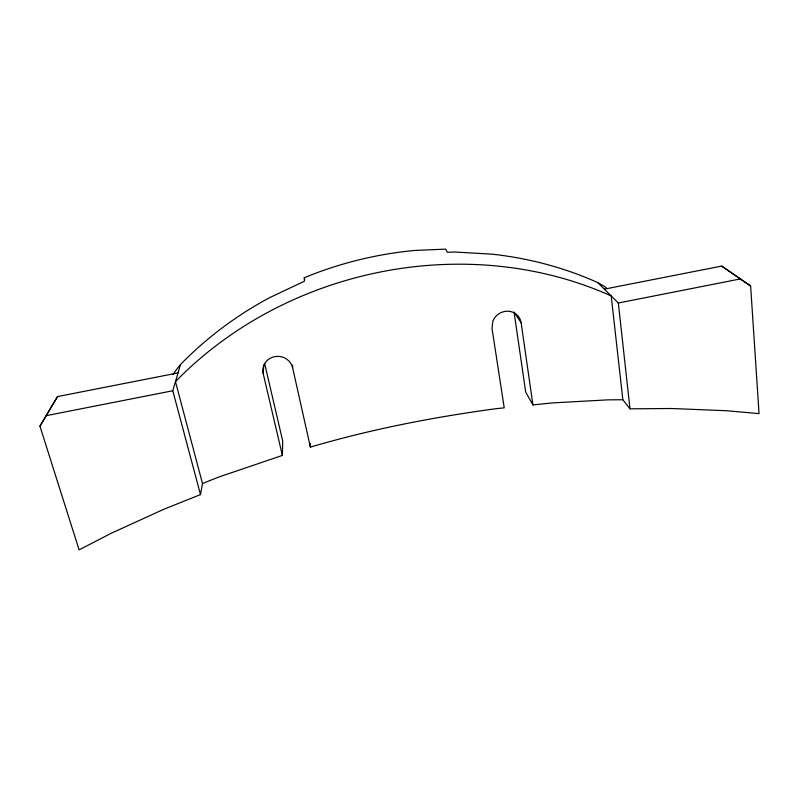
<?xml version="1.0" encoding="UTF-8"?>
<svg xmlns="http://www.w3.org/2000/svg" width="799" height="799" viewBox="0 0 799 799"><rect width="100%" height="100%" fill="white"/><g stroke="black" fill="none" stroke-linecap="round" stroke-linejoin="round"><path stroke-width="1.2" d="M604.354 289.138L721.687 266.087L750.631 286.022L759.05 413.642L726.591 410.726L671.27 408.499L629.992 408.828L622.85 399.74L608.129 399.85L552.279 402.926L532.923 404.903L521.108 322.626L520.089 319.111L518.151 316.024L515.415 313.578A14.961 13.953 -30.9 0 0 494.761 317.642L492.883 320.998L492.004 328.359L504.219 407.85L496.029 408.688C433.368 417.168 371.076 429.213 310.392 447.12L292.594 367.63L292.594 365.213M178.037 372.913L57.498 396.594L39.95 426.177L79.101 549.862L111.48 533.153L163.555 509.382L200.499 494.581L202.497 483.555L218.896 476.983L282.377 455.42L282.706 441.018L264.669 363.605M282.377 455.42L263.161 373.423L263.82 364.853M200.499 494.581L172.784 390.751L180.494 364.564A340.024 297.378 -14 0 1 269.812 297.568L304.429 281.218L304.299 277.722A336.429 294.901 -14 0 1 414.811 250.447L445.622 249.138L447.41 252.294L454.431 251.995L492.174 254.182A340.024 297.378 -14 0 1 597.812 282.636A96.359 88.15 -30.7 0 1 606.331 287.77M39.95 426.177L57.498 396.594M46.732 415.57L172.784 390.751M597.812 282.636L618.336 303.011L740.823 278.841M750.631 286.022L721.687 266.087M514.696 312.998L521.108 322.626M532.923 404.903L525.702 392.119L514.057 312.029M292.594 367.63L291.295 364.154L289.068 361.098L286.082 358.681A15.051 14.092 1.9 0 0 265.188 362.796L263.51 366.122L262.821 369.757L263.161 373.423M202.497 483.555L175.47 381.632A353.857 306.826 -14.1 0 1 611.195 295.92L622.85 399.74M304.299 277.722L304.749 280.01M618.336 303.011L629.992 408.828M310.262 443.585L310.392 447.12M173.083 374.541A96.829 89.009 2 0 1 180.494 364.564"/></g></svg>
